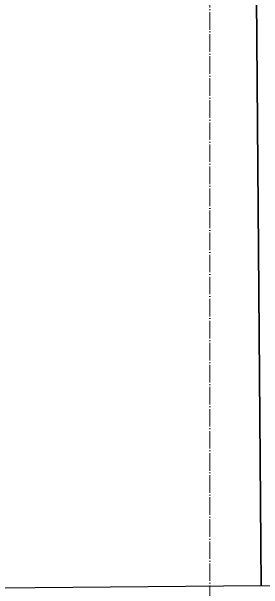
# Model space of a CAD drawing. Header units: millimetres. Extents: x -10474 to 67905, y -3824 to 44223.
# Drawn here: x 48624 to 48911, y 31453 to 32111 of the extents above; entities that cross this region are included whole.
import ezdxf

# ---------------------------------------------------------------- set-up
doc = ezdxf.new("R2010")
doc.units = ezdxf.units.MM
doc.linetypes.add('ADSK_Линия сетки', pattern=[25, 20, -2.5, 0, -2.5])
for name, color, linetype, lineweight in [('Оси', 7, 'Continuous', 9), ('Стены несущие', 7, 'Continuous', 30), ('Стены отделка', 7, 'Continuous', 30)]:
    doc.layers.add(name, color=color, linetype=linetype, lineweight=lineweight)

msp = doc.modelspace()

# ---------------------------------------------------------------- linework, layer by layer
at = {"layer": 'Оси', "linetype": 'ADSK_Линия сетки'}
msp.add_line((48849.565, -3024.361), (48849.565, 44222.998), dxfattribs=at)
at = {"layer": 'Стены несущие'}
for p, q in [((48908.246, 31457.355), (48864.864, 36610.868)), ((48864.864, 36610.868), (48908.246, 31457.355)), ((48908.246, 31457.355), (48468.262, 31453.651))]:
    msp.add_line(p, q, dxfattribs=at)
at = {"layer": 'Стены отделка', "lineweight": 9}
msp.add_line((48940.245, 31457.624), (48908.246, 31457.355), dxfattribs=at)

doc.saveas('drawing.dxf')
